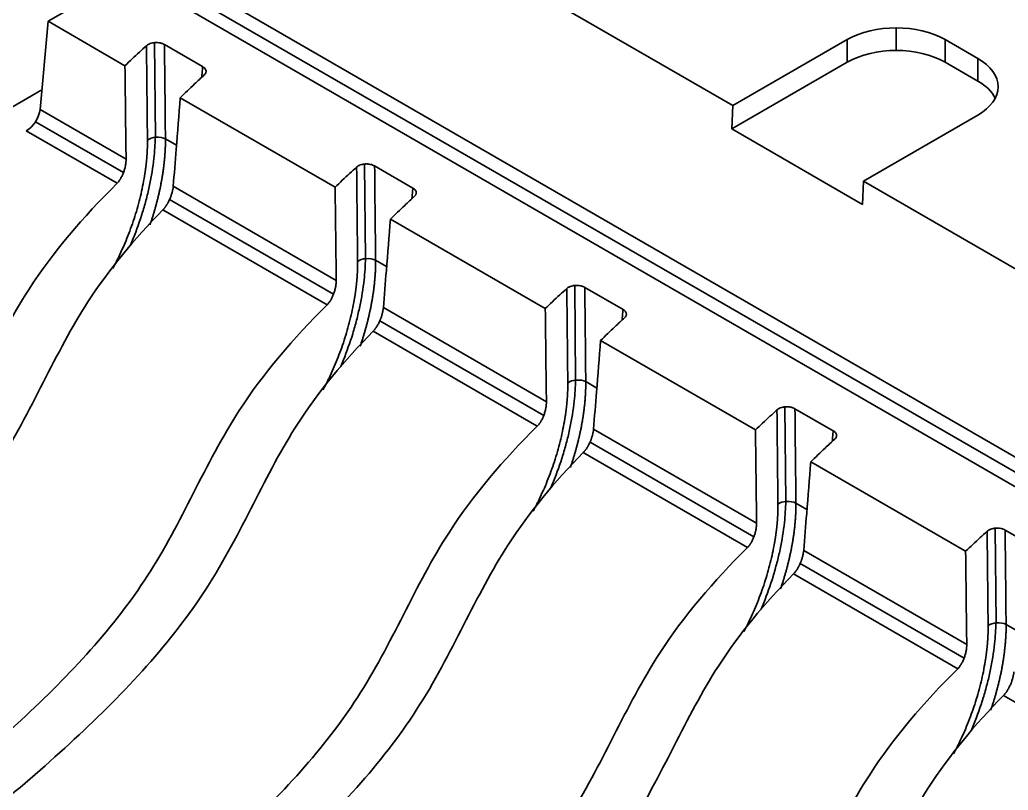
# Model space of a CAD drawing. Header units: millimetres. Extents: x 158 to 1533, y 732 to 1642.
# Drawn here: x 1351.51 to 1394.29, y 1018.67 to 1052.01 of the extents above; entities that cross this region are included whole.
import ezdxf

# ---------------------------------------------------------------- set-up
doc = ezdxf.new("R2010")
doc.units = ezdxf.units.MM
doc.layers.add('1', color=7, linetype='Continuous', true_color=0xffffff)

msp = doc.modelspace()

# ---------------------------------------------------------------- linework, layer by layer
at = {"layer": '1', "color": 7, "linetype": 'Continuous', "lineweight": 35}
for p, q in [((1382.372, 1048.292), (1370.351, 1055.232)), ((1356.826, 1054.887), (1417.283, 1019.982)), ((1356.625, 1054.348), (1417.123, 1019.42)), ((1352.738, 1051.938), (1356.23, 1053.954)), ((1416.744, 1019.016), (1356.23, 1053.954)), ((1352.392, 1048.129), (1352.738, 1051.938)), ((1352.738, 1051.938), (1356.065, 1050.017)), ((1389.443, 1050.677), (1389.443, 1051.657)), ((1387.322, 1051.149), (1382.372, 1048.292)), ((1387.322, 1050.17), (1387.322, 1051.149)), ((1391.565, 1051.149), (1391.565, 1050.17)), ((1392.979, 1050.333), (1391.565, 1051.149)), ((1357.337, 1051.014), (1357.38, 1046.919)), ((1357.774, 1050.933), (1359.428, 1049.978)), ((1392.979, 1049.353), (1392.979, 1050.333)), ((1382.328, 1047.286), (1387.322, 1050.17)), ((1391.565, 1050.17), (1392.979, 1049.353)), ((1352.47, 1048.979), (1350.588, 1047.893)), ((1358.46, 1048.634), (1365.161, 1044.765)), ((1382.328, 1047.286), (1382.372, 1048.292)), ((1352.392, 1048.129), (1356.113, 1045.98)), ((1388.029, 1045.026), (1392.979, 1047.883)), ((1352.192, 1047.59), (1355.999, 1045.391)), ((1355.721, 1044.929), (1351.796, 1047.195)), ((1387.985, 1044.02), (1382.328, 1047.286)), ((1358.296, 1046.575), (1357.818, 1046.851)), ((1366.433, 1045.762), (1366.476, 1041.667)), ((1366.87, 1045.681), (1368.524, 1044.726)), ((1358.154, 1044.802), (1365.209, 1040.729)), ((1388.029, 1045.026), (1387.985, 1044.02)), ((1400.05, 1038.085), (1388.029, 1045.026)), ((1358, 1044.236), (1365.096, 1040.14)), ((1364.817, 1039.677), (1357.71, 1043.781)), ((1357.231, 1043.377), (1357.289, 1043.343)), ((1367.557, 1043.382), (1374.257, 1039.514)), ((1367.392, 1041.324), (1366.914, 1041.6)), ((1375.529, 1040.51), (1375.572, 1036.415)), ((1375.967, 1040.429), (1377.621, 1039.474)), ((1367.25, 1039.55), (1374.306, 1035.477)), ((1367.097, 1038.984), (1374.192, 1034.888)), ((1373.913, 1034.426), (1366.806, 1038.529)), ((1366.327, 1038.125), (1366.385, 1038.091)), ((1376.653, 1038.13), (1383.354, 1034.262)), ((1376.488, 1036.072), (1376.01, 1036.348)), ((1384.625, 1035.258), (1384.668, 1031.164)), ((1385.063, 1035.177), (1386.717, 1034.222)), ((1376.346, 1034.299), (1383.402, 1030.225)), ((1376.193, 1033.733), (1383.288, 1029.636)), ((1383.01, 1029.174), (1375.903, 1033.277)), ((1375.423, 1032.873), (1375.481, 1032.839)), ((1385.749, 1032.879), (1392.45, 1029.01)), ((1385.584, 1030.82), (1385.106, 1031.096)), ((1393.722, 1030.007), (1393.765, 1025.912)), ((1394.159, 1029.926), (1395.813, 1028.971)), ((1385.443, 1029.047), (1392.498, 1024.974)), ((1385.289, 1028.481), (1392.384, 1024.385)), ((1384.519, 1027.621), (1384.578, 1027.588)), ((1392.106, 1023.922), (1384.999, 1028.026)), ((1394.681, 1025.569), (1394.203, 1025.845)), ((1401.202, 1018.671), (1394.095, 1022.774)), ((1393.615, 1022.37), (1393.674, 1022.336))]:
    msp.add_line(p, q, dxfattribs=at)
for centre, major_axis, ratio, start_param, end_param in [((1389.443, 1049.925), (-3, 0), 0.57735, 3.926991, 5.497787), ((1389.443, 1048.945), (-3, 0), 0.57735, 3.926991, 5.497787), ((1390.858, 1049.108), (-3, 0), 0.57735, 2.356194, 3.926991), ((1390.858, 1048.128), (-3, 0), 0.57735, 3.428337, 3.926991), ((1351.826, 1047.834), (0.432, 0.679), 0.546379, 3.950567, 5.469004), ((1357.463, 1046.668), (0.502, 0.005), 0.507442, 0.781257, 2.571064), ((1366.559, 1041.416), (0.502, 0.005), 0.507442, 0.781257, 2.571064), ((1375.655, 1036.165), (0.502, 0.005), 0.507442, 0.781257, 2.571064), ((1384.752, 1030.913), (0.502, 0.005), 0.507442, 0.781257, 2.571064), ((1393.848, 1025.661), (0.502, 0.005), 0.507442, 0.781257, 2.571064)]:
    msp.add_ellipse(centre, major_axis=major_axis, ratio=ratio, start_param=start_param, end_param=end_param, dxfattribs=at)
for points, knots in [([(1356.996, 1050.883), (1356.894, 1050.791), (1356.58, 1050.503), (1356.271, 1050.214), (1356.065, 1050.017)], [0, 0, 0, 0, 0.323016, 1, 1, 1, 1]), ([(1356.996, 1050.883), (1357.006, 1050.892), (1357.017, 1050.901), (1357.041, 1050.918), (1357.066, 1050.934), (1357.094, 1050.949), (1357.123, 1050.962), (1357.139, 1050.968), (1357.187, 1050.985), (1357.22, 1050.995), (1357.273, 1051.005), (1357.291, 1051.008), (1357.328, 1051.013), (1357.365, 1051.016), (1357.402, 1051.018), (1357.439, 1051.018), (1357.458, 1051.017), (1357.514, 1051.013), (1357.551, 1051.008), (1357.603, 1050.998), (1357.621, 1050.993), (1357.655, 1050.984), (1357.671, 1050.979), (1357.718, 1050.961), (1357.748, 1050.948), (1357.774, 1050.933)], [0, 0, 0, 0, 0.0625, 0.0625, 0.125, 0.1875, 0.1875, 0.25, 0.25, 0.375, 0.375, 0.4375, 0.4375, 0.5, 0.5625, 0.5625, 0.625, 0.625, 0.75, 0.75, 0.8125, 0.8125, 0.875, 0.875, 1, 1, 1, 1]), ([(1357.039, 1046.801), (1357.027, 1047.873), (1357.016, 1048.945), (1357.002, 1050.306), (1356.999, 1050.595), (1356.996, 1050.883)], [0, 0, 0, 0, 0.787837, 0.787837, 1, 1, 1, 1]), ([(1356.113, 1045.98), (1356.106, 1046.542), (1356.09, 1047.886), (1356.074, 1049.232), (1356.065, 1050.017)], [0, 0, 0, 0, 0.418136, 1, 1, 1, 1]), ([(1359.391, 1049.518), (1359.4, 1049.631), (1359.409, 1049.745), (1359.422, 1049.898), (1359.425, 1049.938), (1359.428, 1049.978)], [0, 0, 0, 0, 0.738956, 0.738956, 1, 1, 1, 1]), ([(1359.428, 1049.978), (1359.448, 1049.966), (1359.466, 1049.954), (1359.499, 1049.927), (1359.513, 1049.913), (1359.538, 1049.884), (1359.548, 1049.869), (1359.563, 1049.837), (1359.569, 1049.822), (1359.575, 1049.789), (1359.576, 1049.773), (1359.573, 1049.74), (1359.569, 1049.724), (1359.556, 1049.692), (1359.539, 1049.661), (1359.513, 1049.633), (1359.498, 1049.619)], [0, 0, 0, 0, 0.125, 0.125, 0.25, 0.25, 0.375, 0.375, 0.5, 0.5, 0.625, 0.625, 0.75, 0.75, 0.875, 1, 1, 1, 1]), ([(1359.498, 1049.619), (1359.357, 1049.489), (1359.007, 1049.163), (1358.664, 1048.834), (1358.46, 1048.634)], [0, 0, 0, 0, 0.399485, 1, 1, 1, 1]), ([(1358.46, 1048.634), (1358.401, 1047.89), (1358.299, 1046.612), (1358.197, 1045.336), (1358.154, 1044.802)], [0, 0, 0, 0, 0.581794, 1, 1, 1, 1]), ([(1356.308, 1042.255), (1356.348, 1042.349), (1356.387, 1042.444), (1356.573, 1042.908), (1356.707, 1043.287), (1356.887, 1043.871), (1356.943, 1044.068), (1357.044, 1044.46), (1357.09, 1044.655), (1357.214, 1045.237), (1357.277, 1045.625), (1357.353, 1046.32), (1357.372, 1046.624), (1357.375, 1046.918)], [0, 0, 0, 0, 0.06307, 0.06307, 0.308129, 0.308129, 0.430658, 0.430658, 0.553188, 0.553188, 0.798247, 0.798247, 1, 1, 1, 1]), ([(1355.544, 1041.25), (1355.552, 1041.266), (1355.572, 1041.303), (1355.603, 1041.361), (1355.636, 1041.426), (1355.669, 1041.49), (1355.702, 1041.556), (1355.735, 1041.622), (1355.767, 1041.688), (1355.851, 1041.862), (1355.983, 1042.147), (1356.154, 1042.552), (1356.313, 1042.967), (1356.459, 1043.392), (1356.593, 1043.824), (1356.71, 1044.259), (1356.812, 1044.697), (1356.87, 1044.998), (1356.899, 1045.166), (1356.904, 1045.199), (1356.91, 1045.232), (1356.915, 1045.265), (1356.92, 1045.298), (1356.925, 1045.331), (1356.931, 1045.364), (1356.935, 1045.397), (1356.94, 1045.43), (1356.945, 1045.463), (1356.95, 1045.495), (1356.954, 1045.528), (1356.958, 1045.56), (1356.963, 1045.593), (1356.967, 1045.625), (1356.971, 1045.657), (1356.975, 1045.69), (1356.978, 1045.722), (1356.982, 1045.754), (1356.986, 1045.786), (1356.989, 1045.818), (1356.993, 1045.85), (1356.996, 1045.881), (1356.999, 1045.913), (1357.002, 1045.945), (1357.005, 1045.976), (1357.007, 1046.008), (1357.01, 1046.039), (1357.013, 1046.07), (1357.015, 1046.102), (1357.017, 1046.133), (1357.02, 1046.164), (1357.022, 1046.195), (1357.024, 1046.226), (1357.025, 1046.257), (1357.027, 1046.288), (1357.029, 1046.319), (1357.03, 1046.349), (1357.032, 1046.38), (1357.033, 1046.41), (1357.034, 1046.441), (1357.035, 1046.471), (1357.036, 1046.502), (1357.037, 1046.532), (1357.037, 1046.562), (1357.038, 1046.592), (1357.038, 1046.622), (1357.039, 1046.652), (1357.039, 1046.682), (1357.039, 1046.712), (1357.039, 1046.742), (1357.039, 1046.772), (1357.039, 1046.791), (1357.039, 1046.801)], [0, 0, 0, 0, 0.009839, 0.022841, 0.03585, 0.04887, 0.061903, 0.074951, 0.088016, 0.101101, 0.176415, 0.250973, 0.325232, 0.399653, 0.474625, 0.549211, 0.623909, 0.699212, 0.704984, 0.710749, 0.716506, 0.722257, 0.728, 0.733737, 0.739468, 0.745192, 0.75091, 0.756623, 0.76233, 0.768031, 0.773728, 0.779419, 0.785106, 0.790789, 0.796467, 0.802141, 0.807812, 0.813479, 0.819142, 0.824803, 0.830461, 0.836116, 0.841768, 0.847419, 0.853068, 0.858714, 0.86436, 0.870004, 0.875647, 0.881289, 0.886931, 0.892572, 0.898213, 0.903855, 0.909497, 0.915139, 0.920782, 0.926426, 0.932072, 0.937719, 0.943367, 0.949018, 0.954671, 0.960326, 0.965984, 0.971645, 0.977309, 0.982976, 0.988647, 0.994321, 1, 1, 1, 1]), ([(1357.818, 1046.851), (1357.818, 1046.831), (1357.818, 1046.79), (1357.818, 1046.727), (1357.817, 1046.664), (1357.816, 1046.601), (1357.814, 1046.538), (1357.812, 1046.474), (1357.809, 1046.409), (1357.806, 1046.344), (1357.802, 1046.279), (1357.798, 1046.214), (1357.793, 1046.148), (1357.788, 1046.081), (1357.782, 1046.015), (1357.776, 1045.948), (1357.769, 1045.88), (1357.762, 1045.813), (1357.755, 1045.745), (1357.747, 1045.676), (1357.738, 1045.608), (1357.729, 1045.539), (1357.719, 1045.47), (1357.709, 1045.401), (1357.699, 1045.331), (1357.688, 1045.261), (1357.676, 1045.191), (1357.664, 1045.12), (1357.652, 1045.05), (1357.639, 1044.979), (1357.625, 1044.908), (1357.611, 1044.837), (1357.597, 1044.766), (1357.582, 1044.694), (1357.567, 1044.622), (1357.551, 1044.55), (1357.534, 1044.478), (1357.518, 1044.406), (1357.5, 1044.334), (1357.483, 1044.262), (1357.465, 1044.189), (1357.446, 1044.117), (1357.427, 1044.044), (1357.407, 1043.971), (1357.387, 1043.898), (1357.367, 1043.826), (1357.346, 1043.753), (1357.324, 1043.68), (1357.303, 1043.607), (1357.28, 1043.534), (1357.258, 1043.461), (1357.234, 1043.388), (1357.211, 1043.316), (1357.187, 1043.243), (1357.167, 1043.184), (1357.155, 1043.149), (1357.152, 1043.139)], [0, 0, 0, 0, 0.018105, 0.036232, 0.05438, 0.07255, 0.090742, 0.108956, 0.127191, 0.14545, 0.16373, 0.182033, 0.200358, 0.218706, 0.237076, 0.25547, 0.273886, 0.292325, 0.310788, 0.329273, 0.347782, 0.366314, 0.38487, 0.403449, 0.422053, 0.440679, 0.45933, 0.478005, 0.496704, 0.515427, 0.534174, 0.552946, 0.571742, 0.590563, 0.609409, 0.628279, 0.647174, 0.666094, 0.685039, 0.70401, 0.723005, 0.742026, 0.761072, 0.780144, 0.799241, 0.818364, 0.837513, 0.856688, 0.875889, 0.895115, 0.914368, 0.933647, 0.952953, 0.972285, 0.991643, 1, 1, 1, 1]), ([(1356.113, 1045.98), (1356.113, 1045.958), (1356.113, 1045.935), (1356.111, 1045.899), (1356.111, 1045.887), (1356.109, 1045.863), (1356.108, 1045.851), (1356.102, 1045.791), (1356.095, 1045.741), (1356.083, 1045.679), (1356.08, 1045.666), (1356.074, 1045.641), (1356.072, 1045.628), (1356.062, 1045.59), (1356.056, 1045.565), (1356.034, 1045.49), (1356.018, 1045.441), (1355.991, 1045.369), (1355.981, 1045.345), (1355.961, 1045.299), (1355.951, 1045.276), (1355.919, 1045.21), (1355.896, 1045.167), (1355.867, 1045.118), (1355.86, 1045.108), (1355.848, 1045.089), (1355.842, 1045.08), (1355.824, 1045.052), (1355.811, 1045.035), (1355.773, 1044.985), (1355.747, 1044.955), (1355.721, 1044.929)], [0, 0, 0, 0, 0.0625, 0.0625, 0.09375, 0.09375, 0.125, 0.125, 0.25, 0.25, 0.28125, 0.28125, 0.3125, 0.3125, 0.375, 0.375, 0.5, 0.5, 0.5625, 0.5625, 0.625, 0.625, 0.75, 0.75, 0.78125, 0.78125, 0.8125, 0.8125, 0.875, 0.875, 1, 1, 1, 1]), ([(1366.092, 1045.632), (1365.99, 1045.539), (1365.676, 1045.252), (1365.367, 1044.962), (1365.161, 1044.765)], [0, 0, 0, 0, 0.323016, 1, 1, 1, 1]), ([(1366.092, 1045.632), (1366.102, 1045.641), (1366.113, 1045.65), (1366.137, 1045.667), (1366.162, 1045.683), (1366.19, 1045.697), (1366.219, 1045.71), (1366.235, 1045.716), (1366.283, 1045.734), (1366.316, 1045.743), (1366.369, 1045.753), (1366.387, 1045.756), (1366.424, 1045.761), (1366.461, 1045.765), (1366.498, 1045.766), (1366.536, 1045.766), (1366.554, 1045.765), (1366.611, 1045.761), (1366.647, 1045.757), (1366.7, 1045.746), (1366.717, 1045.742), (1366.751, 1045.732), (1366.767, 1045.727), (1366.815, 1045.71), (1366.844, 1045.696), (1366.87, 1045.681)], [0, 0, 0, 0, 0.0625, 0.0625, 0.125, 0.1875, 0.1875, 0.25, 0.25, 0.375, 0.375, 0.4375, 0.4375, 0.5, 0.5625, 0.5625, 0.625, 0.625, 0.75, 0.75, 0.8125, 0.8125, 0.875, 0.875, 1, 1, 1, 1]), ([(1366.135, 1041.549), (1366.124, 1042.622), (1366.112, 1043.694), (1366.098, 1045.054), (1366.095, 1045.343), (1366.092, 1045.632)], [0, 0, 0, 0, 0.787837, 0.787837, 1, 1, 1, 1]), ([(1326.555, 1014.787), (1329.877, 1016.705), (1335.101, 1020.795), (1342.728, 1026.894), (1347.528, 1032.087), (1349.923, 1036.758), (1352.018, 1040.863), (1354.248, 1043.466), (1355.721, 1044.929)], [0, 0, 0, 0, 0.234763, 0.435969, 0.637175, 0.74438, 0.851584, 1, 1, 1, 1]), ([(1357.71, 1043.781), (1357.736, 1043.807), (1357.761, 1043.837), (1357.794, 1043.878), (1357.8, 1043.886), (1357.813, 1043.904), (1357.819, 1043.913), (1357.838, 1043.94), (1357.863, 1043.977), (1357.894, 1044.027), (1357.911, 1044.058), (1357.923, 1044.08), (1357.929, 1044.091), (1357.958, 1044.146), (1357.98, 1044.191), (1358.011, 1044.261), (1358.021, 1044.285), (1358.036, 1044.321), (1358.04, 1044.333), (1358.049, 1044.357), (1358.054, 1044.369), (1358.075, 1044.43), (1358.091, 1044.478), (1358.107, 1044.539), (1358.11, 1044.551), (1358.116, 1044.575), (1358.119, 1044.587), (1358.127, 1044.623), (1358.132, 1044.646), (1358.145, 1044.715), (1358.151, 1044.759), (1358.154, 1044.802)], [0, 0, 0, 0, 0.125, 0.125, 0.15625, 0.15625, 0.1875, 0.1875, 0.25, 0.3125, 0.34375, 0.34375, 0.375, 0.375, 0.5, 0.5, 0.5625, 0.5625, 0.59375, 0.59375, 0.625, 0.625, 0.75, 0.75, 0.78125, 0.78125, 0.8125, 0.8125, 0.875, 0.875, 1, 1, 1, 1]), ([(1365.209, 1040.729), (1365.203, 1041.29), (1365.186, 1042.634), (1365.17, 1043.981), (1365.161, 1044.765)], [0, 0, 0, 0, 0.418136, 1, 1, 1, 1]), ([(1368.487, 1044.266), (1368.496, 1044.38), (1368.506, 1044.493), (1368.518, 1044.646), (1368.521, 1044.686), (1368.524, 1044.726)], [0, 0, 0, 0, 0.738956, 0.738956, 1, 1, 1, 1]), ([(1368.524, 1044.726), (1368.545, 1044.714), (1368.563, 1044.702), (1368.595, 1044.676), (1368.609, 1044.662), (1368.634, 1044.632), (1368.644, 1044.617), (1368.66, 1044.586), (1368.665, 1044.57), (1368.671, 1044.537), (1368.672, 1044.521), (1368.669, 1044.489), (1368.665, 1044.473), (1368.653, 1044.441), (1368.635, 1044.41), (1368.61, 1044.381), (1368.595, 1044.367)], [0, 0, 0, 0, 0.125, 0.125, 0.25, 0.25, 0.375, 0.375, 0.5, 0.5, 0.625, 0.625, 0.75, 0.75, 0.875, 1, 1, 1, 1]), ([(1368.595, 1044.367), (1368.454, 1044.237), (1368.103, 1043.912), (1367.76, 1043.582), (1367.557, 1043.382)], [0, 0, 0, 0, 0.399485, 1, 1, 1, 1]), ([(1357.71, 1043.781), (1356.457, 1042.503), (1354.496, 1040.158), (1352.555, 1036.364), (1350.065, 1031.498), (1344.988, 1026.008), (1337.306, 1019.884), (1331.991, 1015.706), (1328.477, 1013.677)], [0, 0, 0, 0, 0.137099, 0.245729, 0.354358, 0.558237, 0.762117, 1, 1, 1, 1]), ([(1367.557, 1043.382), (1367.497, 1042.638), (1367.395, 1041.36), (1367.293, 1040.084), (1367.25, 1039.55)], [0, 0, 0, 0, 0.581794, 1, 1, 1, 1]), ([(1364.64, 1035.998), (1364.648, 1036.014), (1364.668, 1036.051), (1364.699, 1036.11), (1364.732, 1036.174), (1364.765, 1036.239), (1364.798, 1036.304), (1364.831, 1036.37), (1364.864, 1036.437), (1364.948, 1036.61), (1365.079, 1036.895), (1365.25, 1037.301), (1365.409, 1037.716), (1365.556, 1038.14), (1365.689, 1038.572), (1365.807, 1039.008), (1365.908, 1039.445), (1365.966, 1039.747), (1365.995, 1039.914), (1366, 1039.947), (1366.006, 1039.981), (1366.011, 1040.014), (1366.017, 1040.047), (1366.022, 1040.08), (1366.027, 1040.113), (1366.032, 1040.146), (1366.036, 1040.178), (1366.041, 1040.211), (1366.046, 1040.244), (1366.05, 1040.276), (1366.055, 1040.309), (1366.059, 1040.341), (1366.063, 1040.373), (1366.067, 1040.406), (1366.071, 1040.438), (1366.075, 1040.47), (1366.078, 1040.502), (1366.082, 1040.534), (1366.085, 1040.566), (1366.089, 1040.598), (1366.092, 1040.63), (1366.095, 1040.661), (1366.098, 1040.693), (1366.101, 1040.725), (1366.104, 1040.756), (1366.106, 1040.787), (1366.109, 1040.819), (1366.111, 1040.85), (1366.114, 1040.881), (1366.116, 1040.912), (1366.118, 1040.943), (1366.12, 1040.974), (1366.122, 1041.005), (1366.123, 1041.036), (1366.125, 1041.067), (1366.126, 1041.098), (1366.128, 1041.128), (1366.129, 1041.159), (1366.13, 1041.189), (1366.131, 1041.22), (1366.132, 1041.25), (1366.133, 1041.28), (1366.134, 1041.31), (1366.134, 1041.341), (1366.135, 1041.371), (1366.135, 1041.401), (1366.135, 1041.431), (1366.135, 1041.46), (1366.135, 1041.49), (1366.135, 1041.52), (1366.135, 1041.54), (1366.135, 1041.549)], [0, 0, 0, 0, 0.009839, 0.022841, 0.03585, 0.04887, 0.061903, 0.074951, 0.088016, 0.101101, 0.176415, 0.250973, 0.325232, 0.399653, 0.474625, 0.549211, 0.623909, 0.699212, 0.704984, 0.710749, 0.716506, 0.722257, 0.728, 0.733737, 0.739468, 0.745192, 0.75091, 0.756623, 0.76233, 0.768031, 0.773728, 0.779419, 0.785106, 0.790789, 0.796467, 0.802141, 0.807812, 0.813479, 0.819142, 0.824803, 0.830461, 0.836116, 0.841768, 0.847419, 0.853068, 0.858714, 0.86436, 0.870004, 0.875647, 0.881289, 0.886931, 0.892572, 0.898213, 0.903855, 0.909497, 0.915139, 0.920782, 0.926426, 0.932072, 0.937719, 0.943367, 0.949018, 0.954671, 0.960326, 0.965984, 0.971645, 0.977309, 0.982976, 0.988647, 0.994321, 1, 1, 1, 1]), ([(1365.404, 1037.004), (1365.444, 1037.098), (1365.483, 1037.192), (1365.669, 1037.656), (1365.803, 1038.035), (1365.983, 1038.619), (1366.039, 1038.817), (1366.141, 1039.208), (1366.187, 1039.403), (1366.31, 1039.986), (1366.373, 1040.374), (1366.449, 1041.068), (1366.468, 1041.372), (1366.471, 1041.667)], [0, 0, 0, 0, 0.06307, 0.06307, 0.308129, 0.308129, 0.430658, 0.430658, 0.553188, 0.553188, 0.798247, 0.798247, 1, 1, 1, 1]), ([(1366.914, 1041.6), (1366.914, 1041.579), (1366.914, 1041.538), (1366.914, 1041.475), (1366.913, 1041.413), (1366.912, 1041.349), (1366.91, 1041.286), (1366.908, 1041.222), (1366.905, 1041.157), (1366.902, 1041.093), (1366.898, 1041.027), (1366.894, 1040.962), (1366.889, 1040.896), (1366.884, 1040.83), (1366.878, 1040.763), (1366.872, 1040.696), (1366.866, 1040.629), (1366.859, 1040.561), (1366.851, 1040.493), (1366.843, 1040.425), (1366.834, 1040.356), (1366.825, 1040.287), (1366.816, 1040.218), (1366.805, 1040.149), (1366.795, 1040.079), (1366.784, 1040.009), (1366.772, 1039.939), (1366.76, 1039.869), (1366.748, 1039.798), (1366.735, 1039.727), (1366.721, 1039.656), (1366.708, 1039.585), (1366.693, 1039.514), (1366.678, 1039.442), (1366.663, 1039.371), (1366.647, 1039.299), (1366.631, 1039.227), (1366.614, 1039.155), (1366.597, 1039.082), (1366.579, 1039.01), (1366.561, 1038.937), (1366.542, 1038.865), (1366.523, 1038.792), (1366.503, 1038.72), (1366.483, 1038.647), (1366.463, 1038.574), (1366.442, 1038.501), (1366.421, 1038.428), (1366.399, 1038.355), (1366.376, 1038.282), (1366.354, 1038.21), (1366.331, 1038.137), (1366.307, 1038.064), (1366.283, 1037.991), (1366.263, 1037.932), (1366.252, 1037.897), (1366.248, 1037.887)], [0, 0, 0, 0, 0.018105, 0.036232, 0.05438, 0.07255, 0.090742, 0.108956, 0.127191, 0.14545, 0.16373, 0.182033, 0.200358, 0.218706, 0.237076, 0.25547, 0.273886, 0.292325, 0.310788, 0.329273, 0.347782, 0.366314, 0.38487, 0.403449, 0.422053, 0.440679, 0.45933, 0.478005, 0.496704, 0.515427, 0.534174, 0.552946, 0.571742, 0.590563, 0.609409, 0.628279, 0.647174, 0.666094, 0.685039, 0.70401, 0.723005, 0.742026, 0.761072, 0.780144, 0.799241, 0.818364, 0.837513, 0.856688, 0.875889, 0.895115, 0.914368, 0.933647, 0.952953, 0.972285, 0.991643, 1, 1, 1, 1]), ([(1365.209, 1040.729), (1365.21, 1040.706), (1365.209, 1040.683), (1365.208, 1040.648), (1365.207, 1040.636), (1365.205, 1040.612), (1365.204, 1040.599), (1365.198, 1040.539), (1365.191, 1040.49), (1365.179, 1040.427), (1365.176, 1040.414), (1365.171, 1040.389), (1365.168, 1040.377), (1365.159, 1040.339), (1365.152, 1040.313), (1365.131, 1040.239), (1365.114, 1040.19), (1365.087, 1040.118), (1365.077, 1040.094), (1365.057, 1040.047), (1365.047, 1040.024), (1365.015, 1039.958), (1364.993, 1039.916), (1364.963, 1039.866), (1364.957, 1039.856), (1364.944, 1039.837), (1364.938, 1039.828), (1364.92, 1039.8), (1364.907, 1039.783), (1364.869, 1039.733), (1364.844, 1039.704), (1364.817, 1039.677)], [0, 0, 0, 0, 0.0625, 0.0625, 0.09375, 0.09375, 0.125, 0.125, 0.25, 0.25, 0.28125, 0.28125, 0.3125, 0.3125, 0.375, 0.375, 0.5, 0.5, 0.5625, 0.5625, 0.625, 0.625, 0.75, 0.75, 0.78125, 0.78125, 0.8125, 0.8125, 0.875, 0.875, 1, 1, 1, 1]), ([(1375.189, 1040.38), (1375.199, 1040.389), (1375.21, 1040.398), (1375.233, 1040.415), (1375.258, 1040.431), (1375.286, 1040.445), (1375.316, 1040.458), (1375.331, 1040.465), (1375.379, 1040.482), (1375.413, 1040.491), (1375.466, 1040.502), (1375.484, 1040.505), (1375.52, 1040.51), (1375.557, 1040.513), (1375.595, 1040.514), (1375.632, 1040.514), (1375.651, 1040.513), (1375.707, 1040.51), (1375.743, 1040.505), (1375.796, 1040.494), (1375.813, 1040.49), (1375.847, 1040.48), (1375.863, 1040.475), (1375.911, 1040.458), (1375.94, 1040.445), (1375.967, 1040.429)], [0, 0, 0, 0, 0.0625, 0.0625, 0.125, 0.1875, 0.1875, 0.25, 0.25, 0.375, 0.375, 0.4375, 0.4375, 0.5, 0.5625, 0.5625, 0.625, 0.625, 0.75, 0.75, 0.8125, 0.8125, 0.875, 0.875, 1, 1, 1, 1]), ([(1375.189, 1040.38), (1375.086, 1040.287), (1374.772, 1040), (1374.463, 1039.711), (1374.257, 1039.514)], [0, 0, 0, 0, 0.323016, 1, 1, 1, 1]), ([(1375.231, 1036.298), (1375.22, 1037.37), (1375.209, 1038.442), (1375.194, 1039.802), (1375.191, 1040.091), (1375.189, 1040.38)], [0, 0, 0, 0, 0.787837, 0.787837, 1, 1, 1, 1]), ([(1349.257, 1019.665), (1350.051, 1020.339), (1353.065, 1022.985), (1356.624, 1026.835), (1359.02, 1031.507), (1361.115, 1035.611), (1363.344, 1038.215), (1364.817, 1039.677)], [0, 0, 0, 0, 0.109664, 0.427272, 0.596497, 0.765722, 1, 1, 1, 1]), ([(1366.806, 1038.529), (1366.832, 1038.555), (1366.858, 1038.585), (1366.89, 1038.626), (1366.896, 1038.635), (1366.909, 1038.652), (1366.915, 1038.661), (1366.934, 1038.688), (1366.959, 1038.725), (1366.99, 1038.775), (1367.008, 1038.807), (1367.02, 1038.828), (1367.026, 1038.839), (1367.055, 1038.894), (1367.077, 1038.939), (1367.107, 1039.009), (1367.117, 1039.033), (1367.132, 1039.069), (1367.136, 1039.081), (1367.146, 1039.105), (1367.15, 1039.118), (1367.172, 1039.178), (1367.187, 1039.227), (1367.203, 1039.287), (1367.206, 1039.299), (1367.212, 1039.323), (1367.215, 1039.335), (1367.223, 1039.371), (1367.228, 1039.394), (1367.241, 1039.463), (1367.247, 1039.508), (1367.25, 1039.55)], [0, 0, 0, 0, 0.125, 0.125, 0.15625, 0.15625, 0.1875, 0.1875, 0.25, 0.3125, 0.34375, 0.34375, 0.375, 0.375, 0.5, 0.5, 0.5625, 0.5625, 0.59375, 0.59375, 0.625, 0.625, 0.75, 0.75, 0.78125, 0.78125, 0.8125, 0.8125, 0.875, 0.875, 1, 1, 1, 1]), ([(1374.306, 1035.477), (1374.299, 1036.039), (1374.283, 1037.382), (1374.267, 1038.729), (1374.257, 1039.514)], [0, 0, 0, 0, 0.418136, 1, 1, 1, 1]), ([(1377.583, 1039.015), (1377.593, 1039.128), (1377.602, 1039.241), (1377.614, 1039.394), (1377.617, 1039.434), (1377.621, 1039.474)], [0, 0, 0, 0, 0.738956, 0.738956, 1, 1, 1, 1]), ([(1377.621, 1039.474), (1377.641, 1039.463), (1377.659, 1039.45), (1377.691, 1039.424), (1377.706, 1039.41), (1377.73, 1039.38), (1377.74, 1039.365), (1377.756, 1039.334), (1377.761, 1039.318), (1377.768, 1039.286), (1377.768, 1039.269), (1377.765, 1039.237), (1377.761, 1039.221), (1377.749, 1039.189), (1377.732, 1039.158), (1377.706, 1039.129), (1377.691, 1039.115)], [0, 0, 0, 0, 0.125, 0.125, 0.25, 0.25, 0.375, 0.375, 0.5, 0.5, 0.625, 0.625, 0.75, 0.75, 0.875, 1, 1, 1, 1]), ([(1377.691, 1039.115), (1377.55, 1038.986), (1377.2, 1038.66), (1376.856, 1038.33), (1376.653, 1038.13)], [0, 0, 0, 0, 0.399485, 1, 1, 1, 1]), ([(1366.806, 1038.529), (1365.553, 1037.251), (1363.592, 1034.906), (1361.651, 1031.112), (1359.161, 1026.246), (1354.084, 1020.756), (1346.403, 1014.633), (1341.087, 1010.454), (1337.573, 1008.426)], [0, 0, 0, 0, 0.137099, 0.245729, 0.354358, 0.558237, 0.762117, 1, 1, 1, 1]), ([(1376.653, 1038.13), (1376.593, 1037.386), (1376.491, 1036.108), (1376.389, 1034.832), (1376.346, 1034.299)], [0, 0, 0, 0, 0.581794, 1, 1, 1, 1]), ([(1373.736, 1030.747), (1373.744, 1030.762), (1373.764, 1030.799), (1373.795, 1030.858), (1373.828, 1030.922), (1373.861, 1030.987), (1373.894, 1031.052), (1373.927, 1031.118), (1373.96, 1031.185), (1374.044, 1031.358), (1374.175, 1031.643), (1374.346, 1032.049), (1374.505, 1032.464), (1374.652, 1032.889), (1374.785, 1033.32), (1374.903, 1033.756), (1375.004, 1034.193), (1375.062, 1034.495), (1375.091, 1034.662), (1375.097, 1034.696), (1375.102, 1034.729), (1375.107, 1034.762), (1375.113, 1034.795), (1375.118, 1034.828), (1375.123, 1034.861), (1375.128, 1034.894), (1375.133, 1034.927), (1375.137, 1034.959), (1375.142, 1034.992), (1375.146, 1035.024), (1375.151, 1035.057), (1375.155, 1035.089), (1375.159, 1035.122), (1375.163, 1035.154), (1375.167, 1035.186), (1375.171, 1035.218), (1375.175, 1035.25), (1375.178, 1035.282), (1375.182, 1035.314), (1375.185, 1035.346), (1375.188, 1035.378), (1375.191, 1035.41), (1375.194, 1035.441), (1375.197, 1035.473), (1375.2, 1035.504), (1375.203, 1035.536), (1375.205, 1035.567), (1375.207, 1035.598), (1375.21, 1035.63), (1375.212, 1035.661), (1375.214, 1035.692), (1375.216, 1035.723), (1375.218, 1035.754), (1375.22, 1035.784), (1375.221, 1035.815), (1375.223, 1035.846), (1375.224, 1035.877), (1375.225, 1035.907), (1375.226, 1035.938), (1375.227, 1035.968), (1375.228, 1035.998), (1375.229, 1036.029), (1375.23, 1036.059), (1375.23, 1036.089), (1375.231, 1036.119), (1375.231, 1036.149), (1375.231, 1036.179), (1375.231, 1036.209), (1375.231, 1036.238), (1375.231, 1036.268), (1375.231, 1036.288), (1375.231, 1036.298)], [0, 0, 0, 0, 0.009839, 0.022841, 0.03585, 0.04887, 0.061903, 0.074951, 0.088016, 0.101101, 0.176415, 0.250973, 0.325232, 0.399653, 0.474625, 0.549211, 0.623909, 0.699212, 0.704984, 0.710749, 0.716506, 0.722257, 0.728, 0.733737, 0.739468, 0.745192, 0.75091, 0.756623, 0.76233, 0.768031, 0.773728, 0.779419, 0.785106, 0.790789, 0.796467, 0.802141, 0.807812, 0.813479, 0.819142, 0.824803, 0.830461, 0.836116, 0.841768, 0.847419, 0.853068, 0.858714, 0.86436, 0.870004, 0.875647, 0.881289, 0.886931, 0.892572, 0.898213, 0.903855, 0.909497, 0.915139, 0.920782, 0.926426, 0.932072, 0.937719, 0.943367, 0.949018, 0.954671, 0.960326, 0.965984, 0.971645, 0.977309, 0.982976, 0.988647, 0.994321, 1, 1, 1, 1]), ([(1374.5, 1031.752), (1374.54, 1031.846), (1374.579, 1031.94), (1374.765, 1032.404), (1374.9, 1032.783), (1375.079, 1033.368), (1375.135, 1033.565), (1375.237, 1033.956), (1375.283, 1034.151), (1375.406, 1034.734), (1375.469, 1035.122), (1375.545, 1035.816), (1375.564, 1036.12), (1375.568, 1036.415)], [0, 0, 0, 0, 0.063092, 0.063092, 0.308145, 0.308145, 0.430672, 0.430672, 0.553199, 0.553199, 0.798252, 0.798252, 1, 1, 1, 1]), ([(1376.01, 1036.348), (1376.01, 1036.327), (1376.01, 1036.286), (1376.01, 1036.224), (1376.009, 1036.161), (1376.008, 1036.098), (1376.006, 1036.034), (1376.004, 1035.97), (1376.001, 1035.906), (1375.998, 1035.841), (1375.994, 1035.776), (1375.99, 1035.71), (1375.985, 1035.644), (1375.98, 1035.578), (1375.975, 1035.511), (1375.968, 1035.444), (1375.962, 1035.377), (1375.955, 1035.309), (1375.947, 1035.241), (1375.939, 1035.173), (1375.93, 1035.105), (1375.921, 1035.036), (1375.912, 1034.967), (1375.902, 1034.897), (1375.891, 1034.828), (1375.88, 1034.758), (1375.869, 1034.687), (1375.857, 1034.617), (1375.844, 1034.546), (1375.831, 1034.476), (1375.818, 1034.405), (1375.804, 1034.333), (1375.789, 1034.262), (1375.774, 1034.191), (1375.759, 1034.119), (1375.743, 1034.047), (1375.727, 1033.975), (1375.71, 1033.903), (1375.693, 1033.831), (1375.675, 1033.758), (1375.657, 1033.686), (1375.638, 1033.613), (1375.619, 1033.541), (1375.6, 1033.468), (1375.58, 1033.395), (1375.559, 1033.322), (1375.538, 1033.249), (1375.517, 1033.177), (1375.495, 1033.104), (1375.473, 1033.031), (1375.45, 1032.958), (1375.427, 1032.885), (1375.403, 1032.812), (1375.379, 1032.739), (1375.36, 1032.68), (1375.348, 1032.646), (1375.344, 1032.635)], [0, 0, 0, 0, 0.018105, 0.036232, 0.05438, 0.07255, 0.090742, 0.108956, 0.127191, 0.14545, 0.16373, 0.182033, 0.200358, 0.218706, 0.237076, 0.25547, 0.273886, 0.292325, 0.310788, 0.329273, 0.347782, 0.366314, 0.38487, 0.403449, 0.422053, 0.440679, 0.45933, 0.478005, 0.496704, 0.515427, 0.534174, 0.552946, 0.571742, 0.590563, 0.609409, 0.628279, 0.647174, 0.666094, 0.685039, 0.70401, 0.723005, 0.742026, 0.761072, 0.780144, 0.799241, 0.818364, 0.837513, 0.856688, 0.875889, 0.895115, 0.914368, 0.933647, 0.952953, 0.972285, 0.991643, 1, 1, 1, 1]), ([(1374.306, 1035.477), (1374.306, 1035.454), (1374.305, 1035.431), (1374.304, 1035.396), (1374.303, 1035.384), (1374.301, 1035.36), (1374.3, 1035.348), (1374.294, 1035.287), (1374.287, 1035.238), (1374.275, 1035.175), (1374.272, 1035.163), (1374.267, 1035.138), (1374.264, 1035.125), (1374.255, 1035.087), (1374.248, 1035.062), (1374.227, 1034.987), (1374.211, 1034.938), (1374.183, 1034.866), (1374.174, 1034.842), (1374.154, 1034.795), (1374.143, 1034.773), (1374.111, 1034.706), (1374.089, 1034.664), (1374.059, 1034.614), (1374.053, 1034.605), (1374.041, 1034.585), (1374.035, 1034.576), (1374.016, 1034.549), (1374.004, 1034.531), (1373.966, 1034.482), (1373.94, 1034.452), (1373.913, 1034.426)], [0, 0, 0, 0, 0.0625, 0.0625, 0.09375, 0.09375, 0.125, 0.125, 0.25, 0.25, 0.28125, 0.28125, 0.3125, 0.3125, 0.375, 0.375, 0.5, 0.5, 0.5625, 0.5625, 0.625, 0.625, 0.75, 0.75, 0.78125, 0.78125, 0.8125, 0.8125, 0.875, 0.875, 1, 1, 1, 1]), ([(1384.285, 1035.128), (1384.183, 1035.036), (1383.868, 1034.748), (1383.56, 1034.459), (1383.354, 1034.262)], [0, 0, 0, 0, 0.323016, 1, 1, 1, 1]), ([(1384.285, 1035.128), (1384.295, 1035.137), (1384.306, 1035.146), (1384.33, 1035.163), (1384.355, 1035.179), (1384.383, 1035.193), (1384.412, 1035.207), (1384.427, 1035.213), (1384.475, 1035.23), (1384.509, 1035.239), (1384.562, 1035.25), (1384.58, 1035.253), (1384.617, 1035.258), (1384.654, 1035.261), (1384.691, 1035.262), (1384.728, 1035.262), (1384.747, 1035.262), (1384.803, 1035.258), (1384.839, 1035.253), (1384.892, 1035.242), (1384.909, 1035.238), (1384.943, 1035.229), (1384.96, 1035.223), (1385.007, 1035.206), (1385.036, 1035.193), (1385.063, 1035.177)], [0, 0, 0, 0, 0.0625, 0.0625, 0.125, 0.1875, 0.1875, 0.25, 0.25, 0.375, 0.375, 0.4375, 0.4375, 0.5, 0.5625, 0.5625, 0.625, 0.625, 0.75, 0.75, 0.8125, 0.8125, 0.875, 0.875, 1, 1, 1, 1]), ([(1384.327, 1031.046), (1384.316, 1032.118), (1384.305, 1033.19), (1384.291, 1034.551), (1384.288, 1034.839), (1384.285, 1035.128)], [0, 0, 0, 0, 0.787837, 0.787837, 1, 1, 1, 1]), ([(1344.747, 1004.284), (1348.069, 1006.202), (1353.293, 1010.291), (1360.92, 1016.391), (1365.72, 1021.583), (1368.116, 1026.255), (1370.211, 1030.359), (1372.44, 1032.963), (1373.913, 1034.426)], [0, 0, 0, 0, 0.234763, 0.435969, 0.637175, 0.74438, 0.851584, 1, 1, 1, 1]), ([(1375.903, 1033.277), (1375.928, 1033.304), (1375.954, 1033.333), (1375.986, 1033.374), (1375.992, 1033.383), (1376.005, 1033.4), (1376.012, 1033.409), (1376.031, 1033.436), (1376.055, 1033.474), (1376.086, 1033.524), (1376.104, 1033.555), (1376.116, 1033.576), (1376.122, 1033.587), (1376.151, 1033.642), (1376.173, 1033.687), (1376.204, 1033.757), (1376.214, 1033.781), (1376.228, 1033.817), (1376.233, 1033.83), (1376.242, 1033.854), (1376.246, 1033.866), (1376.268, 1033.926), (1376.283, 1033.975), (1376.299, 1034.035), (1376.303, 1034.047), (1376.309, 1034.072), (1376.312, 1034.084), (1376.32, 1034.119), (1376.324, 1034.143), (1376.337, 1034.212), (1376.343, 1034.256), (1376.346, 1034.299)], [0, 0, 0, 0, 0.125, 0.125, 0.15625, 0.15625, 0.1875, 0.1875, 0.25, 0.3125, 0.34375, 0.34375, 0.375, 0.375, 0.5, 0.5, 0.5625, 0.5625, 0.59375, 0.59375, 0.625, 0.625, 0.75, 0.75, 0.78125, 0.78125, 0.8125, 0.8125, 0.875, 0.875, 1, 1, 1, 1]), ([(1383.402, 1030.225), (1383.395, 1030.787), (1383.379, 1032.131), (1383.363, 1033.477), (1383.354, 1034.262)], [0, 0, 0, 0, 0.418136, 1, 1, 1, 1]), ([(1386.68, 1033.763), (1386.689, 1033.876), (1386.698, 1033.989), (1386.71, 1034.143), (1386.714, 1034.183), (1386.717, 1034.222)], [0, 0, 0, 0, 0.738956, 0.738956, 1, 1, 1, 1]), ([(1386.717, 1034.222), (1386.737, 1034.211), (1386.755, 1034.198), (1386.788, 1034.172), (1386.802, 1034.158), (1386.827, 1034.129), (1386.837, 1034.113), (1386.852, 1034.082), (1386.858, 1034.066), (1386.864, 1034.034), (1386.865, 1034.018), (1386.862, 1033.985), (1386.858, 1033.969), (1386.845, 1033.937), (1386.828, 1033.906), (1386.802, 1033.877), (1386.787, 1033.864)], [0, 0, 0, 0, 0.125, 0.125, 0.25, 0.25, 0.375, 0.375, 0.5, 0.5, 0.625, 0.625, 0.75, 0.75, 0.875, 1, 1, 1, 1]), ([(1386.787, 1033.864), (1386.646, 1033.734), (1386.296, 1033.408), (1385.952, 1033.078), (1385.749, 1032.879)], [0, 0, 0, 0, 0.399485, 1, 1, 1, 1]), ([(1375.903, 1033.277), (1374.649, 1031.999), (1372.689, 1029.654), (1370.747, 1025.86), (1368.258, 1020.994), (1363.18, 1015.504), (1355.499, 1009.381), (1350.183, 1005.203), (1346.67, 1003.174)], [0, 0, 0, 0, 0.137099, 0.245729, 0.354358, 0.558237, 0.762117, 1, 1, 1, 1]), ([(1385.749, 1032.879), (1385.69, 1032.135), (1385.587, 1030.857), (1385.485, 1029.58), (1385.443, 1029.047)], [0, 0, 0, 0, 0.581794, 1, 1, 1, 1]), ([(1382.856, 1025.539), (1382.856, 1025.54), (1382.868, 1025.563), (1382.891, 1025.606), (1382.925, 1025.671), (1382.958, 1025.735), (1382.991, 1025.801), (1383.024, 1025.867), (1383.056, 1025.933), (1383.14, 1026.107), (1383.271, 1026.392), (1383.442, 1026.797), (1383.601, 1027.212), (1383.748, 1027.637), (1383.881, 1028.069), (1383.999, 1028.504), (1384.1, 1028.941), (1384.159, 1029.243), (1384.187, 1029.411), (1384.193, 1029.444), (1384.198, 1029.477), (1384.204, 1029.51), (1384.209, 1029.543), (1384.214, 1029.576), (1384.219, 1029.609), (1384.224, 1029.642), (1384.229, 1029.675), (1384.234, 1029.708), (1384.238, 1029.74), (1384.243, 1029.773), (1384.247, 1029.805), (1384.251, 1029.838), (1384.255, 1029.87), (1384.259, 1029.902), (1384.263, 1029.935), (1384.267, 1029.967), (1384.271, 1029.999), (1384.274, 1030.031), (1384.278, 1030.063), (1384.281, 1030.094), (1384.284, 1030.126), (1384.287, 1030.158), (1384.29, 1030.19), (1384.293, 1030.221), (1384.296, 1030.253), (1384.299, 1030.284), (1384.301, 1030.315), (1384.304, 1030.347), (1384.306, 1030.378), (1384.308, 1030.409), (1384.31, 1030.44), (1384.312, 1030.471), (1384.314, 1030.502), (1384.316, 1030.533), (1384.317, 1030.564), (1384.319, 1030.594), (1384.32, 1030.625), (1384.321, 1030.655), (1384.323, 1030.686), (1384.324, 1030.716), (1384.325, 1030.747), (1384.325, 1030.777), (1384.326, 1030.807), (1384.327, 1030.837), (1384.327, 1030.867), (1384.327, 1030.897), (1384.328, 1030.927), (1384.328, 1030.957), (1384.328, 1030.987), (1384.327, 1031.016), (1384.327, 1031.036), (1384.327, 1031.046)], [0, 0, 0, 0, 0.00076, 0.013881, 0.02701, 0.040149, 0.053301, 0.066469, 0.079654, 0.092858, 0.168864, 0.244105, 0.319045, 0.394148, 0.469807, 0.545078, 0.62046, 0.696454, 0.702279, 0.708097, 0.713907, 0.71971, 0.725506, 0.731296, 0.737079, 0.742855, 0.748626, 0.754391, 0.76015, 0.765904, 0.771653, 0.777397, 0.783136, 0.78887, 0.794601, 0.800327, 0.806049, 0.811768, 0.817484, 0.823197, 0.828906, 0.834613, 0.840318, 0.84602, 0.85172, 0.857419, 0.863116, 0.868812, 0.874507, 0.880201, 0.885894, 0.891587, 0.89728, 0.902973, 0.908667, 0.914361, 0.920056, 0.925752, 0.931449, 0.937147, 0.942848, 0.94855, 0.954255, 0.959962, 0.965672, 0.971385, 0.977101, 0.98282, 0.988543, 0.994269, 1, 1, 1, 1]), ([(1383.596, 1026.5), (1383.636, 1026.594), (1383.675, 1026.689), (1383.861, 1027.153), (1383.996, 1027.532), (1384.175, 1028.116), (1384.231, 1028.313), (1384.333, 1028.705), (1384.379, 1028.899), (1384.502, 1029.482), (1384.566, 1029.87), (1384.641, 1030.564), (1384.66, 1030.869), (1384.664, 1031.163)], [0, 0, 0, 0, 0.063092, 0.063092, 0.308145, 0.308145, 0.430672, 0.430672, 0.553199, 0.553199, 0.798252, 0.798252, 1, 1, 1, 1]), ([(1385.106, 1031.096), (1385.107, 1031.076), (1385.107, 1031.034), (1385.106, 1030.972), (1385.106, 1030.909), (1385.104, 1030.846), (1385.102, 1030.782), (1385.1, 1030.718), (1385.097, 1030.654), (1385.094, 1030.589), (1385.091, 1030.524), (1385.086, 1030.458), (1385.082, 1030.392), (1385.077, 1030.326), (1385.071, 1030.26), (1385.065, 1030.193), (1385.058, 1030.125), (1385.051, 1030.058), (1385.043, 1029.99), (1385.035, 1029.921), (1385.027, 1029.853), (1385.018, 1029.784), (1385.008, 1029.715), (1384.998, 1029.645), (1384.987, 1029.576), (1384.976, 1029.506), (1384.965, 1029.436), (1384.953, 1029.365), (1384.94, 1029.295), (1384.927, 1029.224), (1384.914, 1029.153), (1384.9, 1029.082), (1384.886, 1029.01), (1384.871, 1028.939), (1384.855, 1028.867), (1384.839, 1028.795), (1384.823, 1028.723), (1384.806, 1028.651), (1384.789, 1028.579), (1384.771, 1028.506), (1384.753, 1028.434), (1384.735, 1028.361), (1384.715, 1028.289), (1384.696, 1028.216), (1384.676, 1028.143), (1384.655, 1028.071), (1384.634, 1027.998), (1384.613, 1027.925), (1384.591, 1027.852), (1384.569, 1027.779), (1384.546, 1027.706), (1384.523, 1027.633), (1384.5, 1027.56), (1384.476, 1027.488), (1384.457, 1027.431), (1384.446, 1027.399), (1384.443, 1027.39)], [0, 0, 0, 0, 0.018138, 0.036298, 0.054479, 0.072683, 0.090908, 0.109155, 0.127424, 0.145716, 0.164029, 0.182366, 0.200724, 0.219106, 0.23751, 0.255937, 0.274387, 0.29286, 0.311356, 0.329875, 0.348418, 0.366984, 0.385574, 0.404187, 0.422824, 0.441485, 0.46017, 0.478879, 0.497612, 0.51637, 0.535151, 0.553957, 0.572788, 0.591643, 0.610523, 0.629428, 0.648358, 0.667312, 0.686292, 0.705297, 0.724327, 0.743383, 0.762464, 0.781571, 0.800703, 0.819861, 0.839045, 0.858255, 0.87749, 0.896752, 0.91604, 0.935355, 0.954696, 0.974063, 0.993457, 1, 1, 1, 1]), ([(1383.402, 1030.225), (1383.402, 1030.203), (1383.402, 1030.18), (1383.4, 1030.144), (1383.399, 1030.132), (1383.398, 1030.108), (1383.397, 1030.096), (1383.391, 1030.035), (1383.383, 1029.986), (1383.371, 1029.924), (1383.369, 1029.911), (1383.363, 1029.886), (1383.36, 1029.873), (1383.351, 1029.835), (1383.344, 1029.81), (1383.323, 1029.735), (1383.307, 1029.686), (1383.28, 1029.614), (1383.27, 1029.59), (1383.25, 1029.544), (1383.24, 1029.521), (1383.208, 1029.454), (1383.185, 1029.412), (1383.155, 1029.363), (1383.149, 1029.353), (1383.137, 1029.334), (1383.131, 1029.324), (1383.112, 1029.297), (1383.1, 1029.28), (1383.062, 1029.23), (1383.036, 1029.2), (1383.01, 1029.174)], [0, 0, 0, 0, 0.0625, 0.0625, 0.09375, 0.09375, 0.125, 0.125, 0.25, 0.25, 0.28125, 0.28125, 0.3125, 0.3125, 0.375, 0.375, 0.5, 0.5, 0.5625, 0.5625, 0.625, 0.625, 0.75, 0.75, 0.78125, 0.78125, 0.8125, 0.8125, 0.875, 0.875, 1, 1, 1, 1]), ([(1393.381, 1029.876), (1393.279, 1029.784), (1392.965, 1029.497), (1392.656, 1029.207), (1392.45, 1029.01)], [0, 0, 0, 0, 0.323016, 1, 1, 1, 1]), ([(1393.381, 1029.876), (1393.391, 1029.886), (1393.402, 1029.894), (1393.426, 1029.911), (1393.451, 1029.927), (1393.479, 1029.942), (1393.508, 1029.955), (1393.523, 1029.961), (1393.571, 1029.979), (1393.605, 1029.988), (1393.658, 1029.998), (1393.676, 1030.001), (1393.713, 1030.006), (1393.75, 1030.01), (1393.787, 1030.011), (1393.824, 1030.011), (1393.843, 1030.01), (1393.899, 1030.006), (1393.936, 1030.001), (1393.988, 1029.991), (1394.006, 1029.987), (1394.04, 1029.977), (1394.056, 1029.972), (1394.103, 1029.955), (1394.132, 1029.941), (1394.159, 1029.926)], [0, 0, 0, 0, 0.0625, 0.0625, 0.125, 0.1875, 0.1875, 0.25, 0.25, 0.375, 0.375, 0.4375, 0.4375, 0.5, 0.5625, 0.5625, 0.625, 0.625, 0.75, 0.75, 0.8125, 0.8125, 0.875, 0.875, 1, 1, 1, 1]), ([(1393.423, 1025.794), (1393.412, 1026.866), (1393.401, 1027.938), (1393.387, 1029.299), (1393.384, 1029.588), (1393.381, 1029.876)], [0, 0, 0, 0, 0.787837, 0.787837, 1, 1, 1, 1]), ([(1353.843, 999.032), (1357.166, 1000.95), (1362.389, 1005.04), (1370.016, 1011.139), (1374.816, 1016.332), (1377.212, 1021.003), (1379.307, 1025.108), (1381.536, 1027.711), (1383.01, 1029.174)], [0, 0, 0, 0, 0.234763, 0.435969, 0.637175, 0.74438, 0.851584, 1, 1, 1, 1]), ([(1384.999, 1028.026), (1385.024, 1028.052), (1385.05, 1028.081), (1385.082, 1028.123), (1385.089, 1028.131), (1385.101, 1028.149), (1385.108, 1028.157), (1385.127, 1028.184), (1385.152, 1028.222), (1385.182, 1028.272), (1385.2, 1028.303), (1385.212, 1028.325), (1385.218, 1028.336), (1385.247, 1028.39), (1385.269, 1028.436), (1385.3, 1028.506), (1385.31, 1028.53), (1385.324, 1028.566), (1385.329, 1028.578), (1385.338, 1028.602), (1385.342, 1028.614), (1385.364, 1028.675), (1385.379, 1028.723), (1385.396, 1028.784), (1385.399, 1028.796), (1385.405, 1028.82), (1385.408, 1028.832), (1385.416, 1028.868), (1385.421, 1028.891), (1385.433, 1028.96), (1385.439, 1029.004), (1385.443, 1029.047)], [0, 0, 0, 0, 0.125, 0.125, 0.15625, 0.15625, 0.1875, 0.1875, 0.25, 0.3125, 0.34375, 0.34375, 0.375, 0.375, 0.5, 0.5, 0.5625, 0.5625, 0.59375, 0.59375, 0.625, 0.625, 0.75, 0.75, 0.78125, 0.78125, 0.8125, 0.8125, 0.875, 0.875, 1, 1, 1, 1]), ([(1392.498, 1024.974), (1392.491, 1025.535), (1392.475, 1026.879), (1392.459, 1028.226), (1392.45, 1029.01)], [0, 0, 0, 0, 0.418136, 1, 1, 1, 1]), ([(1384.999, 1028.026), (1383.745, 1026.748), (1381.785, 1024.403), (1379.844, 1020.608), (1377.354, 1015.743), (1372.276, 1010.253), (1365.137, 1004.561), (1360.374, 1000.812), (1357.716, 999.11)], [0, 0, 0, 0, 0.143637, 0.257446, 0.371255, 0.584857, 0.798459, 1, 1, 1, 1]), ([(1392.693, 1021.249), (1392.733, 1021.342), (1392.772, 1021.437), (1392.958, 1021.901), (1393.092, 1022.28), (1393.272, 1022.864), (1393.328, 1023.062), (1393.429, 1023.453), (1393.475, 1023.648), (1393.599, 1024.23), (1393.662, 1024.619), (1393.737, 1025.313), (1393.757, 1025.617), (1393.76, 1025.912)], [0, 0, 0, 0, 0.06307, 0.06307, 0.308129, 0.308129, 0.430658, 0.430658, 0.553188, 0.553188, 0.798247, 0.798247, 1, 1, 1, 1]), ([(1391.928, 1020.243), (1391.937, 1020.259), (1391.957, 1020.296), (1391.987, 1020.355), (1392.021, 1020.419), (1392.054, 1020.484), (1392.087, 1020.549), (1392.12, 1020.615), (1392.152, 1020.681), (1392.236, 1020.855), (1392.367, 1021.14), (1392.538, 1021.545), (1392.698, 1021.961), (1392.844, 1022.385), (1392.977, 1022.817), (1393.095, 1023.253), (1393.197, 1023.69), (1393.255, 1023.992), (1393.283, 1024.159), (1393.289, 1024.192), (1393.295, 1024.225), (1393.3, 1024.259), (1393.305, 1024.292), (1393.31, 1024.325), (1393.315, 1024.358), (1393.32, 1024.39), (1393.325, 1024.423), (1393.33, 1024.456), (1393.334, 1024.489), (1393.339, 1024.521), (1393.343, 1024.554), (1393.348, 1024.586), (1393.352, 1024.618), (1393.356, 1024.651), (1393.36, 1024.683), (1393.363, 1024.715), (1393.367, 1024.747), (1393.371, 1024.779), (1393.374, 1024.811), (1393.377, 1024.843), (1393.381, 1024.875), (1393.384, 1024.906), (1393.387, 1024.938), (1393.39, 1024.969), (1393.392, 1025.001), (1393.395, 1025.032), (1393.397, 1025.064), (1393.4, 1025.095), (1393.402, 1025.126), (1393.404, 1025.157), (1393.406, 1025.188), (1393.408, 1025.219), (1393.41, 1025.25), (1393.412, 1025.281), (1393.414, 1025.312), (1393.415, 1025.342), (1393.416, 1025.373), (1393.418, 1025.404), (1393.419, 1025.434), (1393.42, 1025.465), (1393.421, 1025.495), (1393.422, 1025.525), (1393.422, 1025.555), (1393.423, 1025.585), (1393.423, 1025.616), (1393.424, 1025.646), (1393.424, 1025.675), (1393.424, 1025.705), (1393.424, 1025.735), (1393.424, 1025.765), (1393.424, 1025.784), (1393.423, 1025.794)], [0, 0, 0, 0, 0.009839, 0.022841, 0.03585, 0.04887, 0.061903, 0.074951, 0.088016, 0.101101, 0.176415, 0.250973, 0.325232, 0.399653, 0.474625, 0.549211, 0.623909, 0.699212, 0.704984, 0.710749, 0.716506, 0.722257, 0.728, 0.733737, 0.739468, 0.745192, 0.75091, 0.756623, 0.76233, 0.768031, 0.773728, 0.779419, 0.785106, 0.790789, 0.796467, 0.802141, 0.807812, 0.813479, 0.819142, 0.824803, 0.830461, 0.836116, 0.841768, 0.847419, 0.853068, 0.858714, 0.86436, 0.870004, 0.875647, 0.881289, 0.886931, 0.892572, 0.898213, 0.903855, 0.909497, 0.915139, 0.920782, 0.926426, 0.932072, 0.937719, 0.943367, 0.949018, 0.954671, 0.960326, 0.965984, 0.971645, 0.977309, 0.982976, 0.988647, 0.994321, 1, 1, 1, 1]), ([(1394.203, 1025.845), (1394.203, 1025.824), (1394.203, 1025.783), (1394.203, 1025.72), (1394.202, 1025.658), (1394.2, 1025.594), (1394.199, 1025.531), (1394.196, 1025.467), (1394.194, 1025.402), (1394.19, 1025.337), (1394.187, 1025.272), (1394.183, 1025.207), (1394.178, 1025.141), (1394.173, 1025.074), (1394.167, 1025.008), (1394.161, 1024.941), (1394.154, 1024.874), (1394.147, 1024.806), (1394.14, 1024.738), (1394.131, 1024.67), (1394.123, 1024.601), (1394.114, 1024.532), (1394.104, 1024.463), (1394.094, 1024.394), (1394.084, 1024.324), (1394.073, 1024.254), (1394.061, 1024.184), (1394.049, 1024.114), (1394.037, 1024.043), (1394.024, 1023.972), (1394.01, 1023.901), (1393.996, 1023.83), (1393.982, 1023.759), (1393.967, 1023.687), (1393.952, 1023.615), (1393.936, 1023.544), (1393.919, 1023.472), (1393.903, 1023.399), (1393.885, 1023.327), (1393.868, 1023.255), (1393.849, 1023.182), (1393.831, 1023.11), (1393.812, 1023.037), (1393.792, 1022.964), (1393.772, 1022.892), (1393.752, 1022.819), (1393.731, 1022.746), (1393.709, 1022.673), (1393.687, 1022.6), (1393.665, 1022.527), (1393.642, 1022.454), (1393.619, 1022.382), (1393.596, 1022.309), (1393.572, 1022.236), (1393.552, 1022.177), (1393.54, 1022.142), (1393.537, 1022.132)], [0, 0, 0, 0, 0.018105, 0.036232, 0.05438, 0.07255, 0.090742, 0.108956, 0.127191, 0.14545, 0.16373, 0.182033, 0.200358, 0.218706, 0.237076, 0.25547, 0.273886, 0.292325, 0.310788, 0.329273, 0.347782, 0.366314, 0.38487, 0.403449, 0.422053, 0.440679, 0.45933, 0.478005, 0.496704, 0.515427, 0.534174, 0.552946, 0.571742, 0.590563, 0.609409, 0.628279, 0.647174, 0.666094, 0.685039, 0.70401, 0.723005, 0.742026, 0.761072, 0.780144, 0.799241, 0.818364, 0.837513, 0.856688, 0.875889, 0.895115, 0.914368, 0.933647, 0.952953, 0.972285, 0.991643, 1, 1, 1, 1]), ([(1392.498, 1024.974), (1392.498, 1024.951), (1392.498, 1024.928), (1392.496, 1024.892), (1392.496, 1024.88), (1392.494, 1024.856), (1392.493, 1024.844), (1392.487, 1024.784), (1392.48, 1024.735), (1392.467, 1024.672), (1392.465, 1024.659), (1392.459, 1024.634), (1392.456, 1024.621), (1392.447, 1024.583), (1392.441, 1024.558), (1392.419, 1024.484), (1392.403, 1024.435), (1392.376, 1024.362), (1392.366, 1024.338), (1392.346, 1024.292), (1392.336, 1024.269), (1392.304, 1024.203), (1392.281, 1024.161), (1392.251, 1024.111), (1392.245, 1024.101), (1392.233, 1024.082), (1392.227, 1024.073), (1392.208, 1024.045), (1392.196, 1024.028), (1392.158, 1023.978), (1392.132, 1023.949), (1392.106, 1023.922)], [0, 0, 0, 0, 0.0625, 0.0625, 0.09375, 0.09375, 0.125, 0.125, 0.25, 0.25, 0.28125, 0.28125, 0.3125, 0.3125, 0.375, 0.375, 0.5, 0.5, 0.5625, 0.5625, 0.625, 0.625, 0.75, 0.75, 0.78125, 0.78125, 0.8125, 0.8125, 0.875, 0.875, 1, 1, 1, 1]), ([(1362.94, 993.781), (1366.262, 995.699), (1371.485, 999.788), (1379.113, 1005.887), (1383.912, 1011.08), (1386.308, 1015.752), (1388.403, 1019.856), (1390.633, 1022.459), (1392.106, 1023.922)], [0, 0, 0, 0, 0.234763, 0.435969, 0.637175, 0.74438, 0.851584, 1, 1, 1, 1]), ([(1394.095, 1022.774), (1394.121, 1022.8), (1394.146, 1022.83), (1394.178, 1022.871), (1394.185, 1022.88), (1394.198, 1022.897), (1394.204, 1022.906), (1394.223, 1022.933), (1394.248, 1022.97), (1394.278, 1023.02), (1394.296, 1023.052), (1394.308, 1023.073), (1394.314, 1023.084), (1394.343, 1023.139), (1394.365, 1023.184), (1394.396, 1023.254), (1394.406, 1023.278), (1394.42, 1023.314), (1394.425, 1023.326), (1394.434, 1023.35), (1394.439, 1023.362), (1394.46, 1023.423), (1394.475, 1023.471), (1394.492, 1023.532), (1394.495, 1023.544), (1394.501, 1023.568), (1394.504, 1023.58), (1394.512, 1023.616), (1394.517, 1023.639), (1394.53, 1023.708), (1394.535, 1023.753), (1394.539, 1023.795)], [0, 0, 0, 0, 0.125, 0.125, 0.15625, 0.15625, 0.1875, 0.1875, 0.25, 0.3125, 0.34375, 0.34375, 0.375, 0.375, 0.5, 0.5, 0.5625, 0.5625, 0.59375, 0.59375, 0.625, 0.625, 0.75, 0.75, 0.78125, 0.78125, 0.8125, 0.8125, 0.875, 0.875, 1, 1, 1, 1]), ([(1394.095, 1022.774), (1392.842, 1021.496), (1390.881, 1019.151), (1388.94, 1015.357), (1386.45, 1010.491), (1381.373, 1005.001), (1373.691, 998.877), (1368.376, 994.699), (1364.862, 992.671)], [0, 0, 0, 0, 0.137099, 0.245729, 0.354358, 0.558237, 0.762117, 1, 1, 1, 1])]:
    msp.add_open_spline(points, degree=3, knots=knots, dxfattribs=at)
for points in [[(1357.774, 1050.933), (1357.789, 1049.572), (1357.803, 1048.212), (1357.818, 1046.851)], [(1366.87, 1045.681), (1366.885, 1044.321), (1366.899, 1042.96), (1366.914, 1041.6)], [(1375.967, 1040.429), (1375.981, 1039.069), (1375.996, 1037.708), (1376.01, 1036.348)], [(1385.063, 1035.177), (1385.077, 1033.817), (1385.092, 1032.457), (1385.106, 1031.096)], [(1394.159, 1029.926), (1394.173, 1028.565), (1394.188, 1027.205), (1394.203, 1025.845)]]:
    msp.add_open_spline(points, degree=3, dxfattribs=at)

doc.saveas('drawing.dxf')
